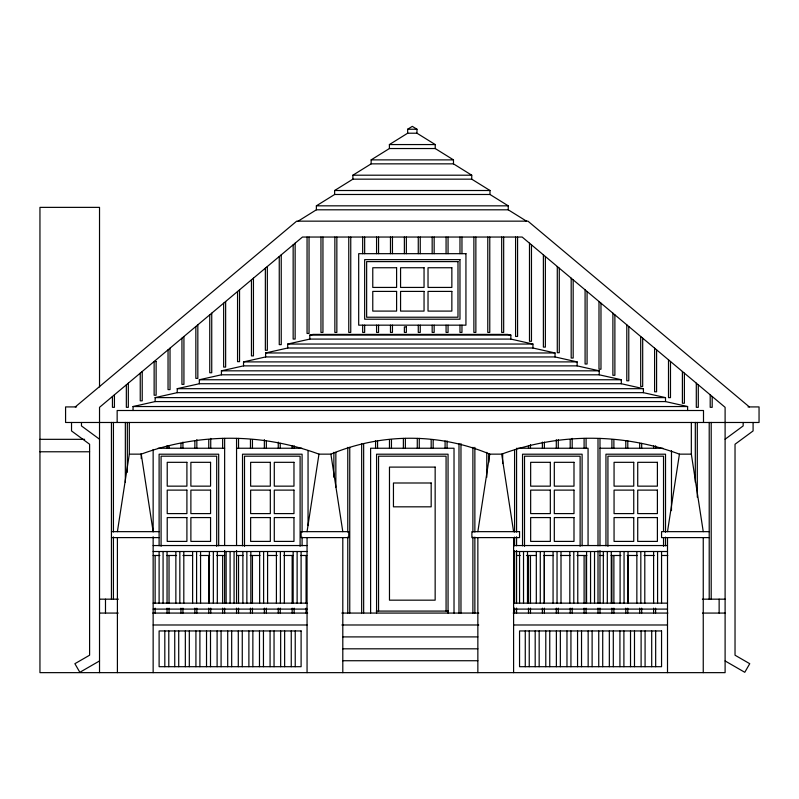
<?xml version="1.0" encoding="UTF-8"?>
<svg xmlns="http://www.w3.org/2000/svg" width="799" height="799" viewBox="0 0 799 799"><rect width="100%" height="100%" fill="white"/><g stroke="black" fill="none" stroke-linecap="round" stroke-linejoin="round"><path stroke-width="1.2" d="M117.403 531.655L129.318 454.142L129.318 422.421M307.056 531.655L318.971 454.142L330.886 454.142A206.542 206.542 0 0 1 489.767 454.142L501.682 454.142A256.499 256.499 0 0 1 679.42 454.142L691.335 454.142L703.25 531.655M477.852 531.655L489.767 454.142M667.505 531.655L679.42 454.142M75.286 406.921L296.679 221.153L527.949 221.153L749.342 406.921M725.102 439.22L743.16 425.927L743.16 422.481M298.117 221.153L316.374 209.807L316.374 205.832L334.631 194.487L334.631 190.512L352.888 179.166L352.888 175.201L371.145 163.855L371.145 159.88L389.403 148.534L389.403 144.559L407.66 133.213L407.66 129.238L412.314 126.352L416.968 129.238L416.968 133.213L435.225 144.559L435.225 148.534L453.482 159.88L453.482 163.855L471.74 175.201L471.74 179.166L489.997 190.512L489.997 194.487L508.244 205.832L508.244 209.807L526.501 221.153M99.525 660.943L79.85 672.299L74.886 663.699L89.598 655.21L89.598 444.244L71.53 430.941L71.53 422.481M133.043 410.506L133.043 406.541L155.136 401.577L155.136 397.612L177.228 392.659L177.228 388.684L199.331 383.73L199.331 379.755L221.423 374.801L221.423 370.826L243.525 365.872L243.525 361.897L265.618 356.943L265.618 352.968L287.71 348.014L287.71 344.049L309.812 339.086L309.812 335.121L313.018 334.401L507.635 334.401L510.851 335.121L510.851 339.086L532.943 344.049L532.943 348.014L555.035 352.968L555.035 356.943L577.138 361.897L577.138 365.872L599.23 370.826L599.23 374.801L621.322 379.755L621.322 383.73L643.425 388.684L643.425 392.659L665.517 397.612L665.517 401.577L687.609 406.541L687.609 410.506M407.66 129.238L416.968 129.238M407.66 133.213L416.968 133.213M389.403 144.559L435.225 144.559M389.403 148.534L435.225 148.534M371.145 159.88L453.482 159.88M371.145 163.855L453.482 163.855M352.888 175.201L471.74 175.201M352.888 179.166L471.74 179.166M334.631 190.512L489.997 190.512M334.631 194.487L489.997 194.487M316.374 205.832L508.244 205.832M316.374 209.807L508.244 209.807M309.812 335.121L510.851 335.121M309.812 339.086L510.851 339.086M287.71 344.049L532.943 344.049M287.71 348.014L532.943 348.014M265.618 352.968L555.035 352.968M265.618 356.943L555.035 356.943M243.525 361.897L577.138 361.897M243.525 365.872L577.138 365.872M221.423 370.826L599.23 370.826M221.423 374.801L599.23 374.801M199.331 379.755L621.322 379.755M199.331 383.73L621.322 383.73M177.228 388.684L643.425 388.684M177.228 392.659L643.425 392.659M155.136 397.612L665.517 397.612M155.136 401.577L665.517 401.577M133.043 406.541L687.609 406.541M76.574 406.921L65.578 406.921L65.578 422.481L759.05 422.481L759.05 406.921L748.054 406.921M39.95 439.33L84.634 439.33M158.082 448.239L224.639 448.239M236.554 448.239L301.892 448.239M517.812 448.239L588.064 448.239L588.064 545.507M599.989 448.239L662.85 448.239M39.95 451.775L89.598 451.775M129.318 454.142L141.233 454.142A256.499 256.499 0 0 1 318.971 454.142M111.441 531.655L159.111 531.655M709.212 531.655L661.552 531.655L661.552 537.607L709.212 537.607M111.441 537.607L159.111 537.607M153.148 545.547L307.056 545.547M513.597 545.547L667.505 545.547M153.148 551.51L307.056 551.51M513.597 551.51L667.505 551.51M153.148 555.485L159.9 555.485M166.711 555.485L176.569 555.485M182.941 555.485L192.589 555.485M199.99 555.485L209.847 555.485M216.699 555.485L224.639 555.485M236.554 555.485L243.305 555.485M250.117 555.485L259.975 555.485M267.375 555.485L277.233 555.485M283.825 555.485L293.263 555.485M300.654 555.485L306.816 555.485M516.573 555.485L520.269 555.485M526.431 555.485L536.439 555.485M543.69 555.485L553.557 555.485M560.658 555.485L570.196 555.485M576.948 555.485L586.836 555.485M599.989 555.485L603.684 555.485M611.075 555.485L620.943 555.485M627.105 555.485L637.322 555.485M644.074 555.485L654.221 555.485M661.552 555.485L667.784 555.485M99.525 599.17L118.392 599.17M702.401 599.17L725.102 599.17M153.148 603.145L307.056 603.145M513.597 603.145L667.505 603.145M153.148 609.098L307.056 609.098M513.597 609.098L667.505 609.098M376.279 611.085L448.339 611.085M99.525 613.073L118.222 613.073M152.779 613.073L307.635 613.073M341.812 613.073L478.761 613.073M513.218 613.073L667.874 613.073M702.461 613.073L725.102 613.073M153.148 624.988L307.056 624.988M341.892 624.988L478.761 624.988M513.597 624.988L667.505 624.988M342.801 636.903L477.852 636.903M342.801 648.818L477.852 648.818M342.801 660.733L477.852 660.733M725.102 660.943L744.778 672.299L749.742 663.699L735.03 655.21L735.03 444.244L753.087 430.941L753.087 422.481M99.525 439.22L81.468 425.927L81.468 422.481M501.682 454.142L513.597 531.655M330.886 454.142L342.801 531.655M141.233 454.142L153.148 531.655M719.14 599.17L719.14 613.073M712.189 396.484L712.189 407.32L710.201 407.32L710.201 394.826M711.2 422.421L711.2 599.17M709.212 422.421L709.212 599.17M703.5 422.421L703.5 410.506L117.153 410.506L117.153 422.421M703.25 537.607L703.25 672.648M698.286 384.818L698.286 407.32L696.299 407.32L696.299 383.16M697.297 422.421L697.297 497.188M695.31 422.421L695.31 482.236M691.335 422.421L691.335 454.142M684.383 373.163L684.383 403.245L682.396 403.245L682.396 371.495M671.48 450.736L671.48 510.591M670.481 361.498L670.481 397.632L668.503 397.632L668.503 359.83M667.505 537.607L667.505 672.648M665.517 532.194L665.517 454.202L605.942 454.202L605.942 545.807M665.517 537.148L665.517 545.807M663.53 531.485L663.53 456.189L607.929 456.189L607.929 546.306M663.53 537.657L663.53 546.306M661.552 551.51L661.552 603.145M657.577 551.51L657.577 603.145M656.588 349.832L656.588 391.79L654.601 391.79L654.601 348.164M655.669 630.95L655.669 666.696M655.589 445.782L655.589 448.239M655.589 608.169L655.589 613.073M653.602 445.782L653.602 448.239M653.602 551.51L653.602 603.275M653.602 608.169L653.602 613.073M651.704 630.95L651.704 666.696M645.083 630.95L645.083 666.696M644.793 551.51L644.793 603.145M642.686 338.167L642.686 386.416L640.698 386.416L640.698 336.499M641.687 443.325L641.687 448.239M641.687 608.169L641.687 613.073M641.108 630.95L641.108 666.696M640.818 551.51L640.818 603.145M639.699 443.325L639.699 448.239M639.699 608.169L639.699 613.073M636.853 551.51L636.853 603.145M634.486 630.95L634.486 666.696M630.521 630.95L630.521 666.696M628.783 326.501L628.783 380.783L626.796 380.783L626.796 324.833M628.034 551.51L628.034 603.145M627.784 440.868L627.784 448.239M627.784 555.485L627.784 603.275M627.784 608.169L627.784 613.073M625.797 440.868L625.797 448.239M625.797 608.169L625.797 613.073M624.059 551.51L624.059 603.145M623.899 630.95L623.899 666.696M620.094 551.51L620.094 603.145M619.924 630.95L619.924 666.696M614.88 314.836L614.88 375.29L612.893 375.29L612.893 313.168M613.882 439.64L613.882 448.239M613.882 555.485L613.882 603.275M613.882 608.169L613.882 613.073M613.302 630.95L613.302 666.696M611.904 439.64L611.904 448.239M611.904 555.485L611.904 603.275M611.904 608.169L611.904 613.073M611.275 551.51L611.275 603.145M609.337 630.95L609.337 666.696M607.31 551.51L607.31 603.145M603.335 551.51L603.335 603.145M602.716 630.95L602.716 666.696M600.978 303.171L600.978 369.218L598.99 369.218L598.99 301.503M599.989 438.401L599.989 545.787M599.989 550.491L599.989 603.275M599.989 608.089L599.989 613.073M598.741 630.95L598.741 666.696M598.002 438.621L598.002 545.787M598.002 550.771L598.002 603.105M598.002 608.089L598.002 613.073M594.526 551.51L594.526 603.145M592.119 630.95L592.119 666.696M590.551 551.51L590.551 603.145M588.154 630.95L588.154 666.696M587.075 291.505L587.075 364.004L585.088 364.004L585.088 289.837M586.576 551.51L586.576 603.145M586.086 438.401L586.086 448.239M586.086 555.485L586.086 603.275M586.086 608.169L586.086 613.073M584.099 438.401L584.099 448.239M584.099 555.485L584.099 603.275M584.099 608.169L584.099 613.073M582.111 545.807L582.111 454.202L522.536 454.202L522.536 545.807M581.532 630.95L581.532 666.696M580.124 546.306L580.124 456.189L524.514 456.189L524.514 546.306M577.767 551.51L577.767 603.145M577.557 630.95L577.557 666.696M573.792 551.51L573.792 603.145M573.173 279.84L573.173 358.042L571.185 358.042L571.185 278.172M572.184 438.401L572.184 448.239M572.184 608.169L572.184 613.073M570.935 630.95L570.935 666.696M570.196 439.64L570.196 448.239M570.196 608.169L570.196 613.073M569.827 551.51L569.827 603.145M566.97 630.95L566.97 666.696M561.008 551.51L561.008 603.145M560.349 630.95L560.349 666.696M559.27 268.174L559.27 352.699L557.283 352.699L557.283 266.506M558.281 439.64L558.281 448.239M558.281 608.169L558.281 613.073M557.043 551.51L557.043 603.145M556.294 439.64L556.294 448.239M556.294 608.169L556.294 613.073M556.374 630.95L556.374 666.696M553.068 551.51L553.068 603.145M549.752 630.95L549.752 666.696M545.787 630.95L545.787 666.696M545.367 256.509L545.367 347.096L543.38 347.096L543.38 254.841M544.379 442.097L544.379 448.239M544.379 555.485L544.379 603.275M544.379 608.169L544.379 613.073M544.249 551.51L544.249 603.145M542.391 442.097L542.391 448.239M542.391 608.169L542.391 613.073M540.284 551.51L540.284 603.145M539.165 630.95L539.165 666.696M536.309 551.51L536.309 603.145M535.19 630.95L535.19 666.696M531.465 244.844L531.465 341.283L529.487 341.283L529.487 243.176M530.476 444.554L530.476 448.239M530.476 555.485L530.476 603.275M530.476 608.169L530.476 613.073M529.238 630.95L529.238 666.696M528.489 445.782L528.489 448.239M528.489 555.485L528.489 603.275M528.489 608.169L528.489 613.073M527.5 551.51L527.5 603.145M525.263 630.95L525.263 666.696M523.525 551.51L523.525 603.145M519.55 551.51L519.55 603.145M517.572 237.043L517.572 336.439L515.585 336.439L515.585 237.043M516.573 448.239L516.573 532.074M516.573 536.778L516.573 545.787M516.573 550.491L516.573 603.275M516.573 608.089L516.573 613.073M514.586 449.837L514.586 532.074M514.586 537.068L514.586 545.787M514.586 550.771L514.586 603.105M514.586 608.089L514.586 613.073M513.597 537.607L513.597 672.648M503.67 237.043L503.67 332.414L501.682 332.414L501.682 237.043M502.671 453.572L502.671 463.54M489.767 237.043L489.767 332.414L487.78 332.414L487.78 237.043M488.768 453.572L488.768 462.301M486.781 452.334L486.781 477.253M477.852 537.607L477.852 672.648M475.864 237.043L475.864 332.414L473.877 332.414L473.877 237.043M474.866 447.35L474.866 532.074M474.866 537.068L474.866 613.073M472.888 447.35L472.888 532.074M472.888 537.068L472.888 613.073M461.962 237.043L461.962 253.673M461.962 325.163L461.962 332.414L459.974 332.414L459.974 325.163M460.973 443.605L460.973 613.073M459.974 237.043L459.974 253.673M458.986 443.605L458.986 613.073M454.022 613.073L454.022 448.239L370.606 448.239L370.606 613.073M448.059 237.043L448.059 253.673M448.059 325.163L448.059 332.414L446.072 332.414L446.072 325.163M448.059 613.073L448.059 454.202L376.569 454.202L376.569 613.073M447.07 440.868L447.07 448.239M446.072 237.043L446.072 253.673M446.072 611.085L446.072 456.189L378.556 456.189L378.556 611.085M445.083 440.868L445.083 448.239M434.157 237.043L434.157 253.673M434.157 325.163L434.157 332.414L432.169 332.414L432.169 325.163M433.168 439.64L433.168 448.239M432.169 237.043L432.169 253.673M431.18 439.64L431.18 448.239M420.254 237.043L420.254 253.673M420.254 325.163L420.254 332.414L418.267 332.414L418.267 325.163M419.265 438.401L419.265 448.239M418.267 237.043L418.267 253.673M417.278 438.401L417.278 448.239M406.351 237.043L406.351 253.673M405.363 438.401L405.363 448.239M404.374 237.043L404.374 253.673M403.375 438.401L403.375 448.239M392.449 237.043L392.449 253.673M392.449 325.163L392.449 332.414L390.471 332.414L390.471 325.163M391.46 439.64L391.46 448.239M390.471 237.043L390.471 253.673M389.473 439.64L389.473 448.239M378.556 237.043L378.556 253.673M378.556 325.163L378.556 332.414L376.569 332.414L376.569 325.163M377.557 440.868L377.557 448.239M376.569 237.043L376.569 253.673M375.57 440.868L375.57 448.239M364.654 237.043L364.654 253.673M364.654 325.163L364.654 332.414L362.666 332.414L362.666 325.163M363.655 443.605L363.655 613.073M362.666 237.043L362.666 253.673M361.667 443.605L361.667 613.073M350.751 237.043L350.751 332.414L348.764 332.414L348.764 237.043M349.752 447.35L349.752 613.073M347.775 447.35L347.775 532.074M347.775 537.068L347.775 613.073M342.801 537.607L342.801 672.648M336.848 237.043L336.848 332.414L334.861 332.414L334.861 237.043M335.85 452.334L335.85 487.22M333.872 452.334L333.872 477.253M322.946 237.043L322.946 332.414L320.958 332.414L320.958 237.043M309.043 237.043L309.043 333.443L307.056 333.443L307.056 237.043M308.054 450.736L308.054 525.552M307.056 537.607L307.056 672.648M306.067 555.485L306.067 603.275M306.067 608.169L306.067 613.073M302.092 532.194L302.092 454.202L242.516 454.202L242.516 545.807M302.092 537.148L302.092 545.807M301.103 551.51L301.103 603.145M300.104 546.306L300.104 456.189L244.504 456.189L244.504 546.306M297.128 551.51L297.128 603.145M295.141 243.176L295.141 339.056L293.153 339.056L293.153 244.844M295.231 630.95L295.231 666.696M294.152 445.782L294.152 448.239M294.152 608.169L294.152 613.073M293.153 551.51L293.153 603.145M292.164 445.782L292.164 448.239M292.164 555.485L292.164 603.275M292.164 608.169L292.164 613.073M291.255 630.95L291.255 666.696M284.634 630.95L284.634 666.696M284.344 551.51L284.344 603.145M281.238 254.841L281.238 344.639L279.251 344.639L279.251 256.509M280.659 630.95L280.659 666.696M280.369 551.51L280.369 603.145M280.249 443.325L280.249 448.239M280.249 608.169L280.249 613.073M278.262 442.097L278.262 448.239M278.262 608.169L278.262 613.073M276.404 551.51L276.404 603.145M274.047 630.95L274.047 666.696M270.072 630.95L270.072 666.696M267.585 551.51L267.585 603.145M267.335 266.506L267.335 350.292L265.358 350.292L265.358 268.174M266.347 440.868L266.347 448.239M266.347 608.169L266.347 613.073M264.359 439.64L264.359 448.239M264.359 608.169L264.359 613.073M263.62 551.51L263.62 603.145M263.45 630.95L263.45 666.696M259.645 551.51L259.645 603.145M259.475 630.95L259.475 666.696M253.443 278.172L253.443 355.905L251.455 355.905L251.455 279.84M252.864 630.95L252.864 666.696M252.444 439.64L252.444 448.239M252.444 555.485L252.444 603.275M252.444 608.169L252.444 613.073M250.836 551.51L250.836 603.145M250.457 439.64L250.457 448.239M250.457 608.169L250.457 613.073M248.888 630.95L248.888 666.696M246.861 551.51L246.861 603.145M242.886 551.51L242.886 603.145M242.267 630.95L242.267 666.696M239.54 289.837L239.54 361.647L237.553 361.647L237.553 291.505M238.541 438.401L238.541 448.239M238.541 555.485L238.541 603.275M238.541 608.169L238.541 613.073M238.292 630.95L238.292 666.696M236.554 438.401L236.554 545.507M236.554 550.491L236.554 603.275M236.554 608.169L236.554 613.073M234.077 551.51L234.077 603.145M231.68 630.95L231.68 666.696M230.102 551.51L230.102 603.145M227.705 630.95L227.705 666.696M226.127 551.51L226.127 603.145M225.638 301.503L225.638 367.081L223.65 367.081L223.65 303.171M224.639 438.401L224.639 545.507M224.639 550.491L224.639 603.275M224.639 608.169L224.639 613.073M222.651 438.401L222.651 448.239M222.651 555.485L222.651 603.275M222.651 608.169L222.651 613.073M221.083 630.95L221.083 666.696M218.686 545.807L218.686 454.202L159.111 454.202L159.111 545.807M217.318 551.51L217.318 603.145M217.108 630.95L217.108 666.696M216.699 546.306L216.699 456.189L161.088 456.189L161.088 546.306M213.343 551.51L213.343 603.145M211.735 313.168L211.735 372.753L209.747 372.753L209.747 314.836M210.736 438.401L210.736 448.239M210.736 608.169L210.736 613.073M210.497 630.95L210.497 666.696M209.378 551.51L209.378 603.145M208.759 439.64L208.759 448.239M208.759 555.485L208.759 603.275M208.759 608.169L208.759 613.073M206.522 630.95L206.522 666.696M200.559 551.51L200.559 603.145M199.9 630.95L199.9 666.696M197.832 324.833L197.832 378.376L195.845 378.376L195.845 326.501M196.844 439.64L196.844 448.239M196.844 608.169L196.844 613.073M196.594 551.51L196.594 603.145M195.925 630.95L195.925 666.696M194.856 440.868L194.856 448.239M194.856 608.169L194.856 613.073M192.619 551.51L192.619 603.145M189.313 630.95L189.313 666.696M185.338 630.95L185.338 666.696M183.93 336.499L183.93 384.359L181.942 384.359L181.942 338.167M183.81 551.51L183.81 603.145M182.941 442.097L182.941 448.239M182.941 608.169L182.941 613.073M180.954 443.325L180.954 448.239M180.954 608.169L180.954 613.073M179.835 551.51L179.835 603.145M178.716 630.95L178.716 666.696M175.86 551.51L175.86 603.145M174.741 630.95L174.741 666.696M170.027 348.164L170.027 389.602L168.04 389.602L168.04 349.832M169.038 445.782L169.038 448.239M169.038 555.485L169.038 603.275M169.038 608.169L169.038 613.073M168.789 630.95L168.789 666.696M167.051 445.782L167.051 448.239M167.051 551.51L167.051 603.275M167.051 608.169L167.051 613.073M164.814 630.95L164.814 666.696M163.076 551.51L163.076 603.145M159.111 551.51L159.111 603.145M155.136 555.485L155.136 603.275M155.136 608.169L155.136 613.073M153.148 449.487L153.148 531.784M153.148 536.778L153.148 672.648M142.222 371.495L142.222 400.838L140.244 400.838L140.244 373.163M141.233 453.572L141.233 458.556M128.319 383.16L128.319 407.32L126.342 407.32L126.342 384.818M127.331 422.421L127.331 472.269M125.343 422.421L125.343 482.236M117.403 537.607L117.403 672.648M114.427 394.826L114.427 407.32L112.439 407.32L112.439 396.484M113.428 422.421L113.428 531.954M113.428 536.938L113.428 599.17M111.441 422.421L111.441 599.17M105.488 599.17L105.488 613.073M99.525 386.946L99.525 207.37L39.95 207.37L39.95 672.648L725.102 672.648L725.102 407.32L522.166 237.043L302.461 237.043L99.525 407.32L99.525 672.648M465.937 253.673L358.691 253.673L358.691 325.163L465.937 325.163L465.937 253.673M459.974 259.635L364.654 259.635L364.654 319.21L459.974 319.21L459.974 259.635M457.987 261.613L366.641 261.613L366.641 317.223L457.987 317.223L457.987 261.613M396.604 267.745L372.773 267.745L372.773 287.43L396.604 287.43L396.604 267.745M424.049 267.745L400.569 267.745L400.569 287.43L424.049 287.43L424.049 267.745M451.854 267.745L428.024 267.745L428.024 287.43L451.854 287.43L451.854 267.745M396.604 291.405L372.773 291.405L372.773 311.091L396.604 311.091L396.604 291.405M424.049 291.405L400.569 291.405L400.569 311.091L424.049 311.091L424.049 291.405M451.854 291.405L428.024 291.405L428.024 311.091L451.854 311.091L451.854 291.405M406.351 326.891L404.374 326.891L404.374 332.414L406.351 332.414L406.351 326.891M156.125 361.498L154.137 361.498L154.137 395.225L156.125 395.225L156.125 361.498M186.906 462.321L167.221 462.321L167.221 486.152L186.906 486.152L186.906 462.321M210.566 462.321L190.881 462.321L190.881 486.152L210.566 486.152L210.566 462.321M270.322 462.321L250.636 462.321L250.636 486.152L270.322 486.152L270.322 462.321M293.972 462.321L274.287 462.321L274.287 486.152L293.972 486.152L293.972 462.321M550.331 462.321L530.656 462.321L530.656 486.152L550.331 486.152L550.331 462.321M573.992 462.321L554.306 462.321L554.306 486.152L573.992 486.152L573.992 462.321M633.747 462.321L614.061 462.321L614.061 486.152L633.747 486.152L633.747 462.321M657.397 462.321L637.722 462.321L637.722 486.152L657.397 486.152L657.397 462.321M435.155 467.105L389.473 467.105L389.473 600.169L435.155 600.169L435.155 467.105M431.18 482.996L393.448 482.996L393.448 506.826L431.18 506.826L431.18 482.996M186.906 490.117L167.221 490.117L167.221 513.597L186.906 513.597L186.906 490.117M210.566 490.117L190.881 490.117L190.881 513.597L210.566 513.597L210.566 490.117M270.322 490.117L250.636 490.117L250.636 513.597L270.322 513.597L270.322 490.117M293.972 490.117L274.287 490.117L274.287 513.597L293.972 513.597L293.972 490.117M550.331 490.117L530.656 490.117L530.656 513.597L550.331 513.597L550.331 490.117M573.992 490.117L554.306 490.117L554.306 513.597L573.992 513.597L573.992 490.117M633.747 490.117L614.061 490.117L614.061 513.597L633.747 513.597L633.747 490.117M657.397 490.117L637.722 490.117L637.722 513.597L657.397 513.597L657.397 490.117M186.906 517.572L167.221 517.572L167.221 541.402L186.906 541.402L186.906 517.572M210.566 517.572L190.881 517.572L190.881 541.402L210.566 541.402L210.566 517.572M270.322 517.572L250.636 517.572L250.636 541.402L270.322 541.402L270.322 517.572M293.972 517.572L274.287 517.572L274.287 541.402L293.972 541.402L293.972 517.572M550.331 517.572L530.656 517.572L530.656 541.402L550.331 541.402L550.331 517.572M573.992 517.572L554.306 517.572L554.306 541.402L573.992 541.402L573.992 517.572M633.747 517.572L614.061 517.572L614.061 541.402L633.747 541.402L633.747 517.572M657.397 517.572L637.722 517.572L637.722 541.402L657.397 541.402L657.397 517.572M348.764 531.655L301.103 531.655L301.103 537.607L348.764 537.607L348.764 531.655M519.55 531.655L471.889 531.655L471.889 537.607L519.55 537.607L519.55 531.655M301.103 630.95L159.111 630.95L159.111 666.696L301.103 666.696L301.103 630.95M661.552 630.95L519.55 630.95L519.55 666.696L661.552 666.696L661.552 630.95"/></g></svg>
